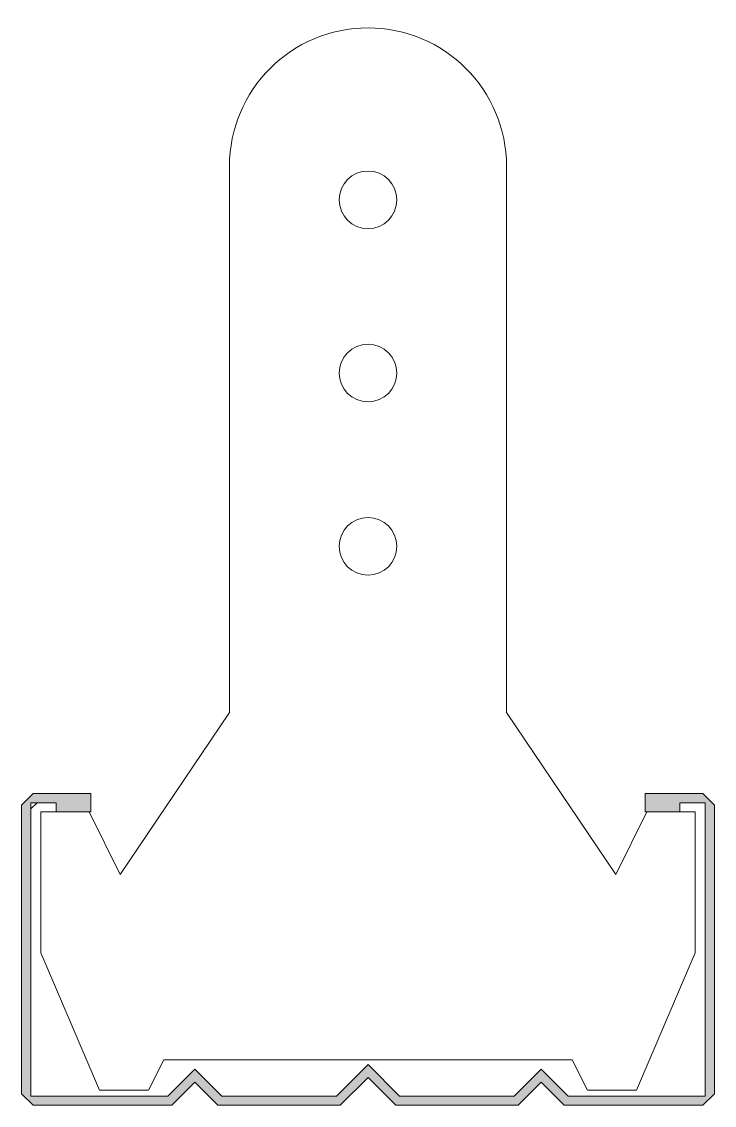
# Model space of a CAD drawing. Header units: metres. Extents: x -30 to 30, y 0 to 93.8.
import ezdxf

# ---------------------------------------------------------------- set-up
doc = ezdxf.new("R2010")
doc.units = ezdxf.units.M
doc.layers.add('A-DETL-GENF', color=92, linetype='Continuous', lineweight=18)

# ---------------------------------------------------------------- blocks, each defined once
blk = doc.blocks.new('45 plafondhanger - afhanganker-1578281-00_0 Basismaterialen')
at = {"layer": 'A-DETL-GENF'}
blk.add_hatch(color=256, dxfattribs=at).paths.add_polyline_path([(-2.4, 0), (0, 2.4), (2.4, 0), (13, 0), (15, 2), (17, 0), (29, 0), (30, 1), (30, 26), (29, 27), (24, 27), (24, 25.4), (27, 25.4), (27, 26.2), (29.2, 26.2), (29.2, 0.8), (17.331, 0.8), (15, 3.131), (12.669, 0.8), (2.731, 0.8), (0, 3.531), (-2.731, 0.8), (-12.669, 0.8), (-15.035, 3.096), (-17.331, 0.8), (-29.2, 0.8), (-29.2, 26.2), (-27, 26.2), (-27, 25.4), (-24, 25.4), (-24, 27), (-29, 27), (-30, 26), (-30, 1), (-29, 0), (-17, 0), (-15, 2), (-13, 0)])
at = {"layer": 'A-DETL-GENF', "lineweight": 13}
for p, q in [((-12, 81.3), (-12, 34.025)), ((12, 34.025), (12, 81.3)), ((-12, 34.025), (-21.458, 20.002)), ((21.458, 20.002), (12, 34.025)), ((-28.352, 25.412), (-28.352, 13.205)), ((28.352, 13.205), (28.352, 25.412)), ((-28.352, 13.205), (-23.266, 1.3)), ((23.266, 1.3), (28.352, 13.205)), ((-17.682, 3.935), (17.682, 3.935))]:
    blk.add_line(p, q, dxfattribs=at)
at = {"layer": 'A-DETL-GENF'}
for p, q in [((-29, 27), (-30, 26)), ((-24, 27), (-29, 27)), ((-24, 25.4), (-24, 27)), ((29, 27), (24, 27)), ((24, 27), (24, 25.4)), ((30, 26), (29, 27)), ((-30, 26), (-30, 1)), ((-28.669, 26.2), (-29.2, 25.669)), ((-29.2, 0.8), (-29.2, 26.2)), ((-29.2, 26.2), (-27, 26.2)), ((-27, 25.412), (-28.352, 25.412)), ((-27, 26.2), (-27, 25.4)), ((-27, 25.4), (-24, 25.4)), ((-21.458, 20.002), (-24.157, 25.4)), ((24.157, 25.4), (21.458, 20.002)), ((24, 25.4), (27, 25.4)), ((27, 25.4), (27, 26.2)), ((27, 26.2), (29.2, 26.2)), ((28.352, 25.412), (27, 25.412)), ((29.2, 26.2), (29.2, 0.8)), ((30, 1), (30, 26)), ((-18.999, 1.3), (-17.682, 3.935)), ((17.682, 3.935), (18.999, 1.3)), ((-15, 3.131), (-17.331, 0.8)), ((-12.669, 0.8), (-15, 3.131)), ((0, 3.531), (-2.731, 0.8)), ((2.731, 0.8), (0, 3.531)), ((15, 3.131), (12.669, 0.8)), ((17.331, 0.8), (15, 3.131)), ((-17, 0), (-15, 2)), ((-15, 2), (-13, 0)), ((-2.4, 0), (0, 2.4)), ((0, 2.4), (2.4, 0)), ((13, 0), (15, 2)), ((15, 2), (17, 0)), ((-30, 1), (-29, 0)), ((-23.266, 1.3), (-18.999, 1.3)), ((18.999, 1.3), (23.266, 1.3)), ((29, 0), (30, 1)), ((-17.331, 0.8), (-29.2, 0.8)), ((-2.731, 0.8), (-12.669, 0.8)), ((2.4, 0), (13, 0)), ((12.669, 0.8), (2.731, 0.8)), ((29.2, 0.8), (17.331, 0.8)), ((-29, 0), (-17, 0)), ((-13, 0), (-2.4, 0)), ((17, 0), (29, 0))]:
    blk.add_line(p, q, dxfattribs=at)
at = {"layer": 'A-DETL-GENF', "lineweight": 13}
blk.add_arc((0, 81.3), 12, 360, 180, dxfattribs=at)
at = {"layer": 'A-DETL-GENF'}
for centre, start, end in [((0, 78.407), 0, 180), ((0, 78.407), 180, 0), ((0, 63.407), 0, 180), ((0, 63.407), 180, 0), ((0, 48.407), 0, 180), ((0, 48.407), 180, 0)]:
    blk.add_arc(centre, 2.494, start, end, dxfattribs=at)

msp = doc.modelspace()

# ---------------------------------------------------------------- block references
msp.add_blockref('45 plafondhanger - afhanganker-1578281-00_0 Basismaterialen', (0, 0))

doc.saveas('drawing.dxf')
